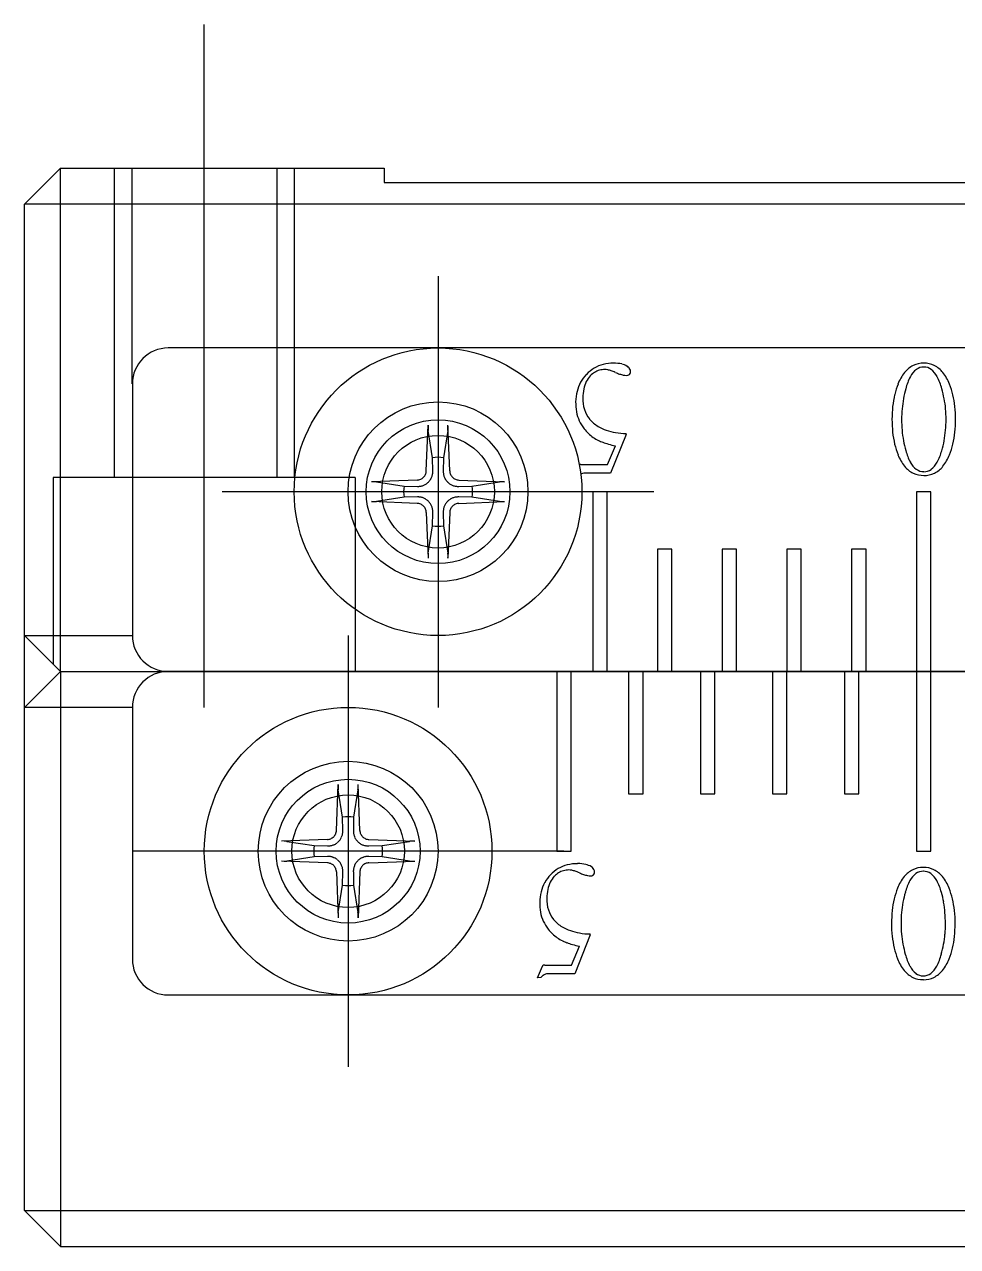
# Model space of a CAD drawing. Extents: x 1 to 191, y 0 to 116.
# Drawn here: x 72.26 to 85.23, y 99.13 to 116.13 of the extents above; entities that cross this region are included whole.
import ezdxf

# ---------------------------------------------------------------- set-up
doc = ezdxf.new("R2010")
doc.units = 0
doc.linetypes.add('CENTER', pattern=[50.8, 31.75, -6.35, 6.35, -6.35])
doc.linetypes.add('DASHED', pattern=[19.05, 12.7, -6.35])
doc.layers.get('0').update_dxf_attribs({"linetype": 'CONTINUOUS'})
doc.layers.add('CENTER', color=1, linetype='CENTER')

msp = doc.modelspace()

# ---------------------------------------------------------------- linework, layer by layer
at = {"color": 7, "linetype": 'CONTINUOUS'}
for p, q in [((72.762, 114.131), (72.262, 113.631)), ((72.762, 114.131), (77.262, 114.131)), ((72.762, 107.131), (72.762, 114.131)), ((77.262, 114.131), (77.262, 113.931)), ((77.262, 113.931), (92.262, 113.931)), ((72.262, 99.631), (72.262, 113.631)), ((97.262, 113.631), (72.262, 113.631)), ((95.262, 111.631), (74.262, 111.631)), ((73.762, 111.131), (73.762, 107.631)), ((77.849, 109.92), (77.874, 110.557)), ((77.874, 110.547), (77.873, 110.536)), ((77.873, 110.536), (77.873, 110.526)), ((77.873, 110.526), (77.873, 110.52)), ((77.873, 110.52), (77.873, 110.516)), ((77.873, 110.516), (77.874, 110.506)), ((77.874, 110.557), (77.874, 110.547)), ((77.874, 110.506), (77.874, 110.502)), ((77.874, 110.502), (77.874, 110.498)), ((78.15, 110.547), (78.15, 110.557)), ((78.175, 109.92), (78.15, 110.557)), ((78.151, 110.536), (78.15, 110.547)), ((78.15, 110.502), (78.151, 110.506)), ((78.15, 110.498), (78.15, 110.502)), ((78.151, 110.526), (78.151, 110.536)), ((78.151, 110.52), (78.151, 110.526)), ((78.151, 110.516), (78.151, 110.52)), ((78.151, 110.506), (78.151, 110.516)), ((77.874, 110.498), (77.874, 110.494)), ((77.874, 110.494), (77.874, 110.491)), ((77.874, 110.491), (77.875, 110.488)), ((77.875, 110.488), (77.875, 110.485)), ((77.935, 110.104), (77.875, 110.485)), ((78.149, 110.485), (78.089, 110.104)), ((78.149, 110.488), (78.15, 110.491)), ((78.149, 110.485), (78.149, 110.488)), ((78.15, 110.494), (78.15, 110.498)), ((78.15, 110.491), (78.15, 110.494)), ((80.626, 110.428), (80.412, 109.888)), ((80.367, 110.009), (80.477, 110.269)), ((77.939, 109.919), (77.935, 110.104)), ((78.089, 110.104), (78.085, 109.919)), ((79.996, 110.009), (80.367, 110.009)), ((77.792, 109.817), (77.802, 109.824)), ((77.802, 109.824), (77.811, 109.832)), ((77.811, 109.832), (77.819, 109.841)), ((77.819, 109.841), (77.827, 109.851)), ((77.827, 109.851), (77.833, 109.861)), ((77.833, 109.861), (77.839, 109.872)), ((77.839, 109.872), (77.843, 109.884)), ((77.843, 109.884), (77.846, 109.896)), ((77.846, 109.896), (77.849, 109.908)), ((77.849, 109.908), (77.849, 109.92)), ((78.175, 109.92), (78.176, 109.909)), ((78.176, 109.909), (78.178, 109.896)), ((78.178, 109.896), (78.181, 109.884)), ((78.181, 109.884), (78.185, 109.873)), ((78.185, 109.873), (78.191, 109.861)), ((78.191, 109.861), (78.197, 109.851)), ((78.197, 109.851), (78.205, 109.841)), ((78.205, 109.841), (78.213, 109.832)), ((78.213, 109.832), (78.222, 109.824)), ((78.222, 109.824), (78.231, 109.817)), ((80.412, 109.888), (80.039, 109.888)), ((77.723, 109.794), (77.086, 109.769)), ((77.097, 109.77), (77.086, 109.769)), ((77.107, 109.77), (77.097, 109.77)), ((77.118, 109.77), (77.107, 109.77)), ((77.123, 109.77), (77.118, 109.77)), ((77.128, 109.77), (77.123, 109.77)), ((77.137, 109.77), (77.128, 109.77)), ((77.141, 109.77), (77.137, 109.77)), ((77.145, 109.769), (77.141, 109.77)), ((77.149, 109.769), (77.145, 109.769)), ((77.152, 109.769), (77.149, 109.769)), ((77.155, 109.769), (77.152, 109.769)), ((77.158, 109.768), (77.155, 109.769)), ((77.158, 109.768), (77.54, 109.709)), ((77.54, 109.709), (77.725, 109.704)), ((77.723, 109.794), (77.735, 109.795)), ((77.735, 109.795), (77.747, 109.797)), ((77.747, 109.797), (77.759, 109.8)), ((77.759, 109.8), (77.771, 109.804)), ((77.771, 109.804), (77.782, 109.81)), ((77.782, 109.81), (77.792, 109.817)), ((78.231, 109.817), (78.242, 109.81)), ((78.242, 109.81), (78.253, 109.805)), ((78.253, 109.805), (78.265, 109.8)), ((78.265, 109.8), (78.277, 109.797)), ((78.277, 109.797), (78.289, 109.795)), ((78.289, 109.795), (78.301, 109.794)), ((78.299, 109.704), (78.484, 109.709)), ((78.301, 109.794), (78.938, 109.769)), ((78.484, 109.709), (78.866, 109.768)), ((78.869, 109.769), (78.866, 109.768)), ((78.872, 109.769), (78.869, 109.769)), ((78.875, 109.769), (78.872, 109.769)), ((78.879, 109.769), (78.875, 109.769)), ((78.883, 109.77), (78.879, 109.769)), ((78.887, 109.77), (78.883, 109.77)), ((78.896, 109.77), (78.887, 109.77)), ((78.901, 109.77), (78.896, 109.77)), ((78.906, 109.77), (78.901, 109.77)), ((78.917, 109.77), (78.906, 109.77)), ((78.927, 109.77), (78.917, 109.77)), ((78.938, 109.769), (78.927, 109.77)), ((77.086, 109.493), (77.097, 109.493)), ((77.723, 109.469), (77.086, 109.493)), ((77.097, 109.493), (77.107, 109.493)), ((77.107, 109.493), (77.118, 109.493)), ((77.118, 109.493), (77.123, 109.493)), ((77.123, 109.493), (77.128, 109.493)), ((77.128, 109.493), (77.137, 109.493)), ((77.137, 109.493), (77.141, 109.493)), ((77.141, 109.493), (77.145, 109.493)), ((77.145, 109.493), (77.149, 109.493)), ((77.149, 109.493), (77.152, 109.494)), ((77.152, 109.494), (77.155, 109.494)), ((77.155, 109.494), (77.158, 109.494)), ((77.54, 109.554), (77.158, 109.494)), ((77.725, 109.558), (77.54, 109.554)), ((78.484, 109.554), (78.299, 109.558)), ((78.301, 109.469), (78.938, 109.493)), ((78.866, 109.494), (78.484, 109.554)), ((78.866, 109.494), (78.869, 109.494)), ((78.869, 109.494), (78.872, 109.494)), ((78.872, 109.494), (78.875, 109.493)), ((78.875, 109.493), (78.879, 109.493)), ((78.879, 109.493), (78.883, 109.493)), ((78.883, 109.493), (78.887, 109.493)), ((78.887, 109.493), (78.896, 109.493)), ((78.896, 109.493), (78.901, 109.493)), ((78.901, 109.493), (78.906, 109.493)), ((78.906, 109.493), (78.917, 109.493)), ((78.917, 109.493), (78.927, 109.493)), ((78.927, 109.493), (78.938, 109.493)), ((80.362, 109.631), (80.162, 109.631)), ((80.162, 109.631), (80.162, 107.131)), ((80.362, 107.131), (80.362, 109.631)), ((84.862, 109.631), (84.662, 109.631)), ((84.662, 109.631), (84.662, 107.131)), ((84.862, 107.131), (84.862, 109.631)), ((77.735, 109.468), (77.723, 109.469)), ((77.747, 109.466), (77.735, 109.468)), ((77.759, 109.462), (77.747, 109.466)), ((77.771, 109.458), (77.759, 109.462)), ((77.782, 109.452), (77.771, 109.458)), ((77.793, 109.446), (77.782, 109.452)), ((77.802, 109.439), (77.793, 109.446)), ((77.811, 109.431), (77.802, 109.439)), ((77.819, 109.422), (77.811, 109.431)), ((77.827, 109.412), (77.819, 109.422)), ((77.833, 109.401), (77.827, 109.412)), ((77.839, 109.39), (77.833, 109.401)), ((77.843, 109.378), (77.839, 109.39)), ((77.846, 109.366), (77.843, 109.378)), ((77.849, 109.354), (77.846, 109.366)), ((77.849, 109.342), (77.849, 109.354)), ((77.849, 109.342), (77.874, 108.705)), ((77.935, 109.159), (77.939, 109.344)), ((78.085, 109.344), (78.089, 109.159)), ((78.175, 109.342), (78.15, 108.705)), ((78.176, 109.354), (78.175, 109.342)), ((78.178, 109.366), (78.176, 109.354)), ((78.181, 109.378), (78.178, 109.366)), ((78.185, 109.39), (78.181, 109.378)), ((78.191, 109.401), (78.185, 109.39)), ((78.197, 109.412), (78.191, 109.401)), ((78.205, 109.422), (78.197, 109.412)), ((78.213, 109.431), (78.205, 109.422)), ((78.222, 109.439), (78.213, 109.431)), ((78.232, 109.446), (78.222, 109.439)), ((78.242, 109.453), (78.232, 109.446)), ((78.253, 109.458), (78.242, 109.453)), ((78.265, 109.463), (78.253, 109.458)), ((78.277, 109.466), (78.265, 109.463)), ((78.289, 109.468), (78.277, 109.466)), ((78.301, 109.469), (78.289, 109.468)), ((77.875, 108.777), (77.935, 109.159)), ((78.089, 109.159), (78.149, 108.777)), ((81.262, 108.831), (81.062, 108.831)), ((81.062, 108.831), (81.062, 107.131)), ((81.262, 107.131), (81.262, 108.831)), ((82.162, 108.831), (81.962, 108.831)), ((81.962, 108.831), (81.962, 107.131)), ((82.162, 107.131), (82.162, 108.831)), ((83.062, 108.831), (82.862, 108.831)), ((82.862, 108.831), (82.862, 107.131)), ((83.062, 107.131), (83.062, 108.831)), ((83.962, 108.831), (83.762, 108.831)), ((83.762, 108.831), (83.762, 107.131)), ((83.962, 107.131), (83.962, 108.831)), ((77.874, 108.756), (77.873, 108.747)), ((77.873, 108.747), (77.873, 108.742)), ((77.873, 108.742), (77.873, 108.737)), ((77.873, 108.737), (77.873, 108.726)), ((77.873, 108.726), (77.874, 108.716)), ((77.875, 108.775), (77.874, 108.772)), ((77.874, 108.772), (77.874, 108.768)), ((77.874, 108.768), (77.874, 108.765)), ((77.874, 108.765), (77.874, 108.761)), ((77.874, 108.761), (77.874, 108.756)), ((77.874, 108.716), (77.874, 108.705)), ((77.875, 108.777), (77.875, 108.775)), ((78.149, 108.775), (78.149, 108.777)), ((78.15, 108.772), (78.149, 108.775)), ((78.15, 108.768), (78.15, 108.772)), ((78.15, 108.765), (78.15, 108.768)), ((78.15, 108.761), (78.15, 108.765)), ((78.151, 108.756), (78.15, 108.761)), ((78.15, 108.716), (78.151, 108.726)), ((78.15, 108.705), (78.15, 108.716)), ((78.151, 108.747), (78.151, 108.756)), ((78.151, 108.742), (78.151, 108.747)), ((78.151, 108.737), (78.151, 108.742)), ((78.151, 108.726), (78.151, 108.737)), ((72.262, 107.631), (72.762, 107.131)), ((72.262, 107.631), (73.762, 107.631)), ((72.762, 107.131), (72.262, 106.631)), ((72.762, 107.131), (72.762, 99.131)), ((72.762, 107.131), (96.762, 107.131)), ((95.262, 107.131), (74.262, 107.131)), ((79.662, 107.131), (79.662, 104.631)), ((79.862, 104.631), (79.862, 107.131)), ((80.662, 107.131), (80.662, 105.431)), ((80.862, 105.431), (80.862, 107.131)), ((81.662, 107.131), (81.662, 105.431)), ((81.862, 105.431), (81.862, 107.131)), ((82.662, 107.131), (82.662, 105.431)), ((82.862, 105.431), (82.862, 107.131)), ((83.662, 107.131), (83.662, 105.431)), ((83.862, 105.431), (83.862, 107.131)), ((84.662, 107.131), (84.662, 104.631)), ((84.862, 104.631), (84.862, 107.131)), ((73.762, 106.631), (72.262, 106.631)), ((73.762, 106.631), (73.762, 103.131)), ((76.599, 104.92), (76.624, 105.557)), ((76.624, 105.547), (76.623, 105.536)), ((76.623, 105.536), (76.623, 105.526)), ((76.623, 105.526), (76.623, 105.52)), ((76.623, 105.52), (76.623, 105.516)), ((76.623, 105.516), (76.624, 105.506)), ((76.624, 105.557), (76.624, 105.547)), ((76.624, 105.506), (76.624, 105.502)), ((76.624, 105.502), (76.624, 105.498)), ((76.624, 105.498), (76.624, 105.494)), ((76.624, 105.494), (76.624, 105.491)), ((76.624, 105.491), (76.625, 105.488)), ((76.625, 105.488), (76.625, 105.485)), ((76.685, 105.104), (76.625, 105.485)), ((76.899, 105.485), (76.839, 105.104)), ((76.899, 105.488), (76.9, 105.491)), ((76.899, 105.485), (76.899, 105.488)), ((76.9, 105.547), (76.9, 105.557)), ((76.925, 104.92), (76.9, 105.557)), ((76.901, 105.536), (76.9, 105.547)), ((76.9, 105.502), (76.901, 105.506)), ((76.9, 105.498), (76.9, 105.502)), ((76.9, 105.494), (76.9, 105.498)), ((76.9, 105.491), (76.9, 105.494)), ((76.901, 105.526), (76.901, 105.536)), ((76.901, 105.52), (76.901, 105.526)), ((76.901, 105.516), (76.901, 105.52)), ((76.901, 105.506), (76.901, 105.516)), ((80.662, 105.431), (80.862, 105.431)), ((81.662, 105.431), (81.862, 105.431)), ((82.662, 105.431), (82.862, 105.431)), ((83.662, 105.431), (83.862, 105.431)), ((76.689, 104.919), (76.685, 105.104)), ((76.839, 105.104), (76.835, 104.919)), ((76.593, 104.884), (76.596, 104.896)), ((76.596, 104.896), (76.599, 104.908)), ((76.599, 104.908), (76.599, 104.92)), ((76.925, 104.92), (76.926, 104.909)), ((76.926, 104.909), (76.928, 104.896)), ((76.928, 104.896), (76.931, 104.884)), ((76.473, 104.794), (75.836, 104.769)), ((75.878, 104.77), (75.873, 104.77)), ((75.887, 104.77), (75.878, 104.77)), ((75.891, 104.77), (75.887, 104.77)), ((75.895, 104.769), (75.891, 104.77)), ((75.899, 104.769), (75.895, 104.769)), ((75.902, 104.769), (75.899, 104.769)), ((75.905, 104.769), (75.902, 104.769)), ((75.908, 104.768), (75.905, 104.769)), ((75.908, 104.768), (76.29, 104.709)), ((76.473, 104.794), (76.485, 104.795)), ((76.485, 104.795), (76.497, 104.797)), ((76.497, 104.797), (76.509, 104.8)), ((76.509, 104.8), (76.521, 104.804)), ((76.521, 104.804), (76.532, 104.81)), ((76.532, 104.81), (76.542, 104.817)), ((76.542, 104.817), (76.552, 104.824)), ((76.552, 104.824), (76.561, 104.832)), ((76.561, 104.832), (76.569, 104.841)), ((76.569, 104.841), (76.577, 104.851)), ((76.577, 104.851), (76.583, 104.861)), ((76.583, 104.861), (76.589, 104.872)), ((76.589, 104.872), (76.593, 104.884)), ((76.931, 104.884), (76.935, 104.873)), ((76.935, 104.873), (76.941, 104.861)), ((76.941, 104.861), (76.947, 104.851)), ((76.947, 104.851), (76.955, 104.841)), ((76.955, 104.841), (76.963, 104.832)), ((76.963, 104.832), (76.972, 104.824)), ((76.972, 104.824), (76.981, 104.817)), ((76.981, 104.817), (76.992, 104.81)), ((76.992, 104.81), (77.003, 104.805)), ((77.003, 104.805), (77.015, 104.8)), ((77.015, 104.8), (77.027, 104.797)), ((77.027, 104.797), (77.039, 104.795)), ((77.039, 104.795), (77.051, 104.794)), ((77.051, 104.794), (77.688, 104.769)), ((77.234, 104.709), (77.616, 104.768)), ((77.619, 104.769), (77.616, 104.768)), ((77.622, 104.769), (77.619, 104.769)), ((77.625, 104.769), (77.622, 104.769)), ((77.629, 104.769), (77.625, 104.769)), ((77.633, 104.77), (77.629, 104.769)), ((77.637, 104.77), (77.633, 104.77)), ((77.646, 104.77), (77.637, 104.77)), ((77.651, 104.77), (77.646, 104.77)), ((77.656, 104.77), (77.651, 104.77)), ((77.667, 104.77), (77.656, 104.77)), ((77.677, 104.77), (77.667, 104.77)), ((77.688, 104.769), (77.677, 104.77)), ((76.29, 104.554), (75.908, 104.494)), ((76.29, 104.709), (76.475, 104.704)), ((76.475, 104.558), (76.29, 104.554)), ((77.049, 104.704), (77.234, 104.709)), ((77.234, 104.554), (77.049, 104.558)), ((77.616, 104.494), (77.234, 104.554)), ((79.662, 104.631), (79.862, 104.631)), ((84.662, 104.631), (84.862, 104.631)), ((76.473, 104.469), (75.836, 104.493)), ((75.873, 104.493), (75.878, 104.493)), ((75.878, 104.493), (75.887, 104.493)), ((75.887, 104.493), (75.891, 104.493)), ((75.891, 104.493), (75.895, 104.493)), ((75.895, 104.493), (75.899, 104.493)), ((75.899, 104.493), (75.902, 104.494)), ((75.902, 104.494), (75.905, 104.494)), ((75.905, 104.494), (75.908, 104.494)), ((76.485, 104.468), (76.473, 104.469)), ((76.497, 104.466), (76.485, 104.468)), ((76.509, 104.462), (76.497, 104.466)), ((76.521, 104.458), (76.509, 104.462)), ((76.532, 104.452), (76.521, 104.458)), ((76.543, 104.446), (76.532, 104.452)), ((76.552, 104.439), (76.543, 104.446)), ((76.561, 104.431), (76.552, 104.439)), ((76.569, 104.422), (76.561, 104.431)), ((76.577, 104.412), (76.569, 104.422)), ((76.583, 104.401), (76.577, 104.412)), ((76.589, 104.39), (76.583, 104.401)), ((76.593, 104.378), (76.589, 104.39)), ((76.935, 104.39), (76.931, 104.378)), ((76.941, 104.401), (76.935, 104.39)), ((76.947, 104.412), (76.941, 104.401)), ((76.955, 104.422), (76.947, 104.412)), ((76.963, 104.431), (76.955, 104.422)), ((76.972, 104.439), (76.963, 104.431)), ((76.982, 104.446), (76.972, 104.439)), ((76.992, 104.453), (76.982, 104.446)), ((77.003, 104.458), (76.992, 104.453)), ((77.015, 104.463), (77.003, 104.458)), ((77.027, 104.466), (77.015, 104.463)), ((77.039, 104.468), (77.027, 104.466)), ((77.051, 104.469), (77.039, 104.468)), ((77.051, 104.469), (77.688, 104.493)), ((77.616, 104.494), (77.619, 104.494)), ((77.619, 104.494), (77.622, 104.494)), ((77.622, 104.494), (77.625, 104.493)), ((77.625, 104.493), (77.629, 104.493)), ((77.629, 104.493), (77.633, 104.493)), ((77.633, 104.493), (77.637, 104.493)), ((77.637, 104.493), (77.646, 104.493)), ((77.646, 104.493), (77.651, 104.493)), ((77.651, 104.493), (77.656, 104.493)), ((77.656, 104.493), (77.667, 104.493)), ((77.667, 104.493), (77.677, 104.493)), ((77.677, 104.493), (77.688, 104.493)), ((76.596, 104.366), (76.593, 104.378)), ((76.599, 104.354), (76.596, 104.366)), ((76.599, 104.342), (76.599, 104.354)), ((76.599, 104.342), (76.624, 103.705)), ((76.685, 104.159), (76.689, 104.344)), ((76.835, 104.344), (76.839, 104.159)), ((76.925, 104.342), (76.9, 103.705)), ((76.926, 104.354), (76.925, 104.342)), ((76.928, 104.366), (76.926, 104.354)), ((76.931, 104.378), (76.928, 104.366)), ((76.625, 103.777), (76.685, 104.159)), ((76.839, 104.159), (76.899, 103.777)), ((76.624, 103.756), (76.623, 103.747)), ((76.623, 103.747), (76.623, 103.742)), ((76.623, 103.742), (76.623, 103.737)), ((76.623, 103.737), (76.623, 103.726)), ((76.623, 103.726), (76.624, 103.716)), ((76.625, 103.775), (76.624, 103.772)), ((76.624, 103.772), (76.624, 103.768)), ((76.624, 103.768), (76.624, 103.765)), ((76.624, 103.765), (76.624, 103.761)), ((76.624, 103.761), (76.624, 103.756)), ((76.624, 103.716), (76.624, 103.705)), ((76.625, 103.777), (76.625, 103.775)), ((76.899, 103.775), (76.899, 103.777)), ((76.9, 103.772), (76.899, 103.775)), ((76.9, 103.768), (76.9, 103.772)), ((76.9, 103.765), (76.9, 103.768)), ((76.9, 103.761), (76.9, 103.765)), ((76.901, 103.756), (76.9, 103.761)), ((76.9, 103.716), (76.901, 103.726)), ((76.9, 103.705), (76.9, 103.716)), ((76.901, 103.747), (76.901, 103.756)), ((76.901, 103.742), (76.901, 103.747)), ((76.901, 103.737), (76.901, 103.742)), ((76.901, 103.726), (76.901, 103.737)), ((80.126, 103.467), (79.912, 102.927)), ((79.867, 103.047), (79.977, 103.308)), ((79.396, 102.87), (79.463, 103.033)), ((79.496, 103.047), (79.867, 103.047)), ((79.441, 102.874), (79.396, 102.87)), ((79.912, 102.927), (79.539, 102.927)), ((74.262, 102.631), (95.262, 102.631)), ((72.262, 99.631), (97.262, 99.631)), ((72.262, 99.631), (72.762, 99.131)), ((72.762, 99.131), (96.762, 99.131))]:
    msp.add_line(p, q, dxfattribs=at)
at = {"color": 3, "linetype": 'DASHED'}
for p, q in [((73.512, 109.831), (73.512, 114.131)), ((73.756, 114.131), (73.756, 111.131)), ((75.769, 114.131), (75.769, 109.831)), ((76.012, 114.131), (76.012, 109.831)), ((76.862, 109.831), (72.662, 109.831)), ((72.662, 109.831), (72.662, 107.231)), ((76.862, 109.831), (76.862, 107.131))]:
    msp.add_line(p, q, dxfattribs=at)
at = {"color": 7, "linetype": 'CONTINUOUS'}
for centre in [(78.012, 109.631), (76.762, 104.631)]:
    msp.add_circle(centre, 2, dxfattribs=at)
at = {"color": 3, "linetype": 'CONTINUOUS'}
for centre, radius in [((78.012, 109.631), 1.25), ((78.012, 109.631), 1), ((78.012, 109.631), 0.783), ((76.762, 104.631), 1.25), ((76.762, 104.631), 1), ((76.762, 104.631), 0.783)]:
    msp.add_circle(centre, radius, dxfattribs=at)
at = {"color": 7, "linetype": 'CONTINUOUS'}
for centre, radius, start, end in [((74.262, 111.131), 0.5, 90, 180), ((80.435, 110.926), 0.493, 120.7739, 136.7817), ((80.425, 110.939), 0.477, 104.1459, 120.5209), ((80.449, 110.838), 0.581, 89.6263, 103.9812), ((80.46, 110.898), 0.521, 78.2451, 90.7659), ((80.522, 111.194), 0.218, 56.1652, 78.5243), ((80.569, 111.27), 0.13, 39.3474, 54.6593), ((80.578, 111.278), 0.117, 21.5057, 39.093), ((84.777, 111.068), 0.356, 116.4524, 141.342), ((84.761, 111.085), 0.334, 89.3468, 115.3736), ((84.764, 111.193), 0.173, 89.721, 126.3158), ((84.769, 111.086), 0.333, 64.5929, 90.6868), ((84.766, 111.195), 0.171, 53.4844, 90.1801), ((84.753, 111.068), 0.356, 38.6358, 63.5697), ((80.481, 110.884), 0.556, 136.7918, 151.0148), ((80.371, 111.017), 0.332, 136.8732, 153.9198), ((80.347, 111.033), 0.303, 121.5113, 135.9675), ((80.328, 111.062), 0.269, 105.6366, 121.3182), ((80.334, 111.036), 0.295, 90.7211, 105.4421), ((80.328, 111.123), 0.208, 77.9993, 89.3203), ((80.29, 110.941), 0.394, 70.7805, 78.1713), ((80.191, 110.654), 0.698, 65.8334, 70.8777), ((80.731, 111.856), 0.62, 245.85, 251.6275), ((80.662, 111.648), 0.4, 251.5675, 259.3119), ((80.636, 111.507), 0.257, 259.2315, 269.6241), ((80.636, 111.316), 0.066, 268.0277, 295.4071), ((80.646, 111.292), 0.0408, 297.1293, 334.954), ((80.616, 111.304), 0.0728, 336.281, 1.8872), ((80.673, 111.315), 0.015, 11.5786, 25.2913), ((80.653, 111.31), 0.0361, 4.316, 11.9442), ((80.614, 111.307), 0.0745, 359.7689, 4.4732), ((84.986, 110.903), 0.622, 141.5501, 158.6825), ((85.259, 110.876), 0.768, 152.3645, 165.7785), ((84.846, 111.095), 0.3, 127.7023, 152.8391), ((84.682, 111.093), 0.303, 27.257, 52.2017), ((84.254, 110.865), 0.787, 14.6444, 27.7519), ((84.544, 110.903), 0.622, 21.3175, 38.4499), ((80.564, 110.869), 0.639, 165.7632, 178.7145), ((80.471, 110.891), 0.544, 151.19, 165.6305), ((80.676, 110.929), 0.651, 168.3503, 179.2247), ((80.462, 110.973), 0.433, 154.0754, 168.3685), ((85.402, 110.736), 1.07, 158.4192, 166.723), ((85.968, 110.658), 1.509, 164.3669, 169.7401), ((83.567, 110.648), 1.507, 10.5952, 16.0212), ((84.075, 110.722), 1.125, 13.2372, 21.2239), ((80.619, 110.874), 0.694, 179.2215, 190.7983), ((80.538, 110.924), 0.514, 178.4839, 196.8828), ((85.641, 110.679), 1.316, 166.7281, 173.9619), ((86.024, 110.648), 1.566, 169.7478, 174.9911), ((83.545, 110.645), 1.53, 5.2142, 10.5852), ((83.867, 110.674), 1.338, 6.0981, 13.2118), ((80.496, 110.851), 0.57, 190.8892, 204.1023), ((80.424, 110.893), 0.395, 197.3246, 219.2769), ((85.993, 110.642), 1.67, 173.9544, 180.1262), ((86.122, 110.639), 1.665, 174.9976, 180.031), ((83.482, 110.639), 1.593, 359.9764, 5.2044), ((83.56, 110.641), 1.647, 359.8928, 6.0868), ((80.471, 110.841), 0.543, 204.2446, 217.8899), ((80.53, 110.892), 0.62, 218.2978, 226.5808), ((80.469, 110.936), 0.458, 219.8178, 239.7095), ((80.562, 111.085), 0.633, 239.2808, 250.5721), ((86.016, 110.635), 1.693, 179.8787, 186.0037), ((86.25, 110.637), 1.793, 179.9444, 184.8204), ((83.335, 110.637), 1.74, 355.0202, 0.0524), ((83.529, 110.635), 1.678, 353.9691, 0.119), ((80.486, 110.847), 0.558, 226.6126, 235.5054), ((80.475, 110.831), 0.538, 235.5472, 244.6615), ((80.482, 110.818), 0.53, 243.3872, 250.1611), ((80.609, 111.22), 0.776, 250.6148, 260.4628), ((80.649, 111.461), 1.021, 260.4715, 268.6731), ((80.626, 110.439), 0.00178, 13.6323, 92.6279), ((80.581, 110.444), 0.0479, 340.8609, 349.2763), ((80.619, 110.437), 0.0092, 347.2044, 12.7956), ((85.651, 110.597), 1.326, 186.0112, 193.2204), ((86.029, 110.618), 1.571, 184.8264, 190.1514), ((85.866, 110.589), 1.405, 190.1613, 195.897), ((83.675, 110.594), 1.397, 343.7148, 349.5425), ((83.534, 110.62), 1.54, 349.5521, 355.0132), ((83.873, 110.598), 1.332, 346.7963, 353.9721), ((80.7, 111.413), 1.163, 250.0124, 254.0248), ((80.987, 112.406), 2.197, 253.9631, 256.5892), ((85.402, 110.538), 1.07, 193.2453, 201.5624), ((85.231, 110.388), 0.739, 194.3908, 207.9719), ((84.296, 110.393), 0.744, 331.6878, 345.1245), ((84.104, 110.545), 1.096, 338.6113, 346.7798), ((78.012, 109.631), 0.479, 80.6957, 99.3043), ((79.985, 109.979), 0.0281, 101.4538, 108.1573), ((79.995, 109.935), 0.0733, 89.1351, 101.9708), ((84.984, 110.373), 0.621, 201.5228, 218.5951), ((84.838, 110.179), 0.295, 207.9013, 233.1044), ((84.693, 110.178), 0.293, 306.6574, 331.9423), ((84.552, 110.37), 0.614, 321.3092, 338.5729), ((77.725, 109.914), 0.214, 333.7006, 339.428), ((77.733, 109.911), 0.206, 339.3855, 345.0047), ((77.723, 109.913), 0.216, 345.0609, 350.4544), ((77.717, 109.914), 0.222, 350.4291, 355.7576), ((77.727, 109.914), 0.213, 355.732, 1.3126), ((78.297, 109.914), 0.212, 178.6865, 184.2689), ((78.307, 109.914), 0.222, 184.2425, 189.5708), ((78.301, 109.913), 0.216, 189.5443, 194.9404), ((78.291, 109.911), 0.206, 194.9957, 200.614), ((78.299, 109.914), 0.214, 200.572, 206.2994), ((80.046, 109.766), 0.123, 109.8018, 113.729), ((80.039, 109.785), 0.103, 89.9573, 109.456), ((84.778, 110.211), 0.359, 218.9661, 243.6349), ((84.761, 110.192), 0.334, 244.7403, 270.7081), ((84.764, 110.089), 0.178, 234.7616, 270.4025), ((84.766, 110.087), 0.177, 269.652, 305.2423), ((84.769, 110.193), 0.336, 269.3452, 295.2064), ((84.756, 110.207), 0.354, 296.199, 321.1999), ((78.012, 109.631), 0.479, 170.6957, 189.3043), ((77.73, 109.917), 0.212, 268.6865, 274.2689), ((77.729, 109.927), 0.222, 274.2425, 279.5708), ((77.73, 109.92), 0.216, 279.5443, 284.9404), ((77.733, 109.91), 0.206, 284.9957, 290.614), ((77.73, 109.918), 0.214, 290.572, 296.2994), ((77.736, 109.906), 0.201, 296.2694, 302.6116), ((77.731, 109.913), 0.209, 302.6458, 308.7751), ((77.736, 109.908), 0.202, 308.7225, 314.9322), ((77.735, 109.908), 0.202, 315.0658, 321.2796), ((77.73, 109.912), 0.209, 321.2244, 327.3546), ((77.737, 109.907), 0.201, 327.3884, 333.7306), ((78.287, 109.907), 0.201, 206.2694, 212.6116), ((78.294, 109.912), 0.209, 212.6458, 218.7751), ((78.289, 109.908), 0.202, 218.7225, 224.9322), ((78.288, 109.908), 0.202, 225.0658, 231.2796), ((78.293, 109.913), 0.209, 231.2244, 237.3546), ((78.288, 109.906), 0.201, 237.3884, 243.7306), ((78.294, 109.918), 0.214, 243.7006, 249.428), ((78.291, 109.91), 0.206, 249.3855, 255.0047), ((78.294, 109.92), 0.216, 255.0609, 260.4544), ((78.295, 109.927), 0.222, 260.4291, 265.7576), ((78.294, 109.917), 0.213, 265.732, 271.3126), ((78.012, 109.631), 0.479, 350.6957, 9.3043), ((77.73, 109.346), 0.213, 85.732, 91.3126), ((77.729, 109.336), 0.222, 80.4291, 85.7576), ((77.73, 109.343), 0.216, 75.0609, 80.4544), ((77.733, 109.353), 0.206, 69.3855, 75.0047), ((77.73, 109.344), 0.214, 63.7006, 69.428), ((77.736, 109.357), 0.201, 57.3884, 63.7306), ((77.731, 109.349), 0.209, 51.2244, 57.3546), ((77.736, 109.355), 0.202, 45.0658, 51.2796), ((77.735, 109.355), 0.202, 38.7225, 44.9322), ((77.73, 109.35), 0.209, 32.6458, 38.7751), ((78.294, 109.35), 0.209, 141.2244, 147.3546), ((78.289, 109.355), 0.202, 135.0658, 141.2796), ((78.288, 109.355), 0.202, 128.7225, 134.9322), ((78.293, 109.349), 0.209, 122.6458, 128.7751), ((78.288, 109.357), 0.201, 116.2694, 122.6116), ((78.294, 109.344), 0.214, 110.572, 116.2994), ((78.291, 109.352), 0.206, 104.9957, 110.614), ((78.294, 109.343), 0.216, 99.5443, 104.9404), ((78.295, 109.336), 0.222, 94.2425, 99.5708), ((78.294, 109.346), 0.212, 88.6865, 94.2689), ((77.737, 109.355), 0.201, 26.2694, 32.6116), ((77.725, 109.349), 0.214, 20.572, 26.2994), ((77.733, 109.352), 0.206, 14.9957, 20.614), ((77.723, 109.35), 0.216, 9.5443, 14.9404), ((77.717, 109.348), 0.222, 4.2425, 9.5708), ((77.727, 109.349), 0.212, 358.6865, 4.2689), ((78.307, 109.348), 0.222, 170.4291, 175.7576), ((78.297, 109.349), 0.213, 175.732, 181.3126), ((78.301, 109.35), 0.216, 165.0609, 170.4544), ((78.291, 109.352), 0.206, 159.3855, 165.0047), ((78.299, 109.349), 0.214, 153.7006, 159.428), ((78.287, 109.355), 0.201, 147.3884, 153.7306), ((78.012, 109.631), 0.479, 260.6957, 279.3043), ((74.262, 107.631), 0.5, 180, 270), ((74.262, 106.631), 0.5, 90, 180), ((76.762, 104.631), 0.479, 80.6957, 99.3043), ((76.467, 104.914), 0.222, 350.4291, 355.7576), ((76.477, 104.914), 0.213, 355.732, 1.3126), ((77.047, 104.914), 0.212, 178.6865, 184.2689), ((77.057, 104.914), 0.222, 184.2425, 189.5708), ((76.48, 104.918), 0.214, 290.572, 296.2994), ((76.486, 104.906), 0.201, 296.2694, 302.6116), ((76.481, 104.913), 0.209, 302.6458, 308.7751), ((76.486, 104.908), 0.202, 308.7225, 314.9322), ((76.485, 104.908), 0.202, 315.0658, 321.2796), ((76.48, 104.912), 0.209, 321.2244, 327.3546), ((76.487, 104.907), 0.201, 327.3884, 333.7306), ((76.475, 104.914), 0.214, 333.7006, 339.428), ((76.483, 104.911), 0.206, 339.3855, 345.0047), ((76.473, 104.913), 0.216, 345.0609, 350.4544), ((77.051, 104.913), 0.216, 189.5443, 194.9404), ((77.041, 104.911), 0.206, 194.9957, 200.614), ((77.049, 104.914), 0.214, 200.572, 206.2994), ((77.037, 104.907), 0.201, 206.2694, 212.6116), ((77.044, 104.912), 0.209, 212.6458, 218.7751), ((77.039, 104.908), 0.202, 218.7225, 224.9322), ((77.038, 104.908), 0.202, 225.0658, 231.2796), ((77.043, 104.913), 0.209, 231.2244, 237.3546), ((77.038, 104.906), 0.201, 237.3884, 243.7306), ((77.044, 104.918), 0.214, 243.7006, 249.428), ((76.762, 104.631), 0.479, 170.6957, 189.3043), ((76.48, 104.917), 0.212, 268.6865, 274.2689), ((76.48, 104.346), 0.213, 85.732, 91.3126), ((76.479, 104.927), 0.222, 274.2425, 279.5708), ((76.479, 104.336), 0.222, 80.4291, 85.7576), ((76.48, 104.92), 0.216, 279.5443, 284.9404), ((76.48, 104.343), 0.216, 75.0609, 80.4544), ((76.483, 104.91), 0.206, 284.9957, 290.614), ((76.483, 104.353), 0.206, 69.3855, 75.0047), ((77.041, 104.91), 0.206, 249.3855, 255.0047), ((77.041, 104.352), 0.206, 104.9957, 110.614), ((77.044, 104.92), 0.216, 255.0609, 260.4544), ((77.044, 104.343), 0.216, 99.5443, 104.9404), ((77.045, 104.927), 0.222, 260.4291, 265.7576), ((77.045, 104.336), 0.222, 94.2425, 99.5708), ((77.044, 104.917), 0.213, 265.732, 271.3126), ((77.044, 104.346), 0.212, 88.6865, 94.2689), ((76.762, 104.631), 0.479, 350.6957, 9.3043), ((76.48, 104.344), 0.214, 63.7006, 69.428), ((76.486, 104.357), 0.201, 57.3884, 63.7306), ((76.481, 104.349), 0.209, 51.2244, 57.3546), ((76.486, 104.355), 0.202, 45.0658, 51.2796), ((76.485, 104.355), 0.202, 38.7225, 44.9322), ((76.48, 104.35), 0.209, 32.6458, 38.7751), ((76.487, 104.355), 0.201, 26.2694, 32.6116), ((76.475, 104.349), 0.214, 20.572, 26.2994), ((76.483, 104.352), 0.206, 14.9957, 20.614), ((76.473, 104.35), 0.216, 9.5443, 14.9404), ((76.467, 104.348), 0.222, 4.2425, 9.5708), ((77.057, 104.348), 0.222, 170.4291, 175.7576), ((77.051, 104.35), 0.216, 165.0609, 170.4544), ((77.041, 104.352), 0.206, 159.3855, 165.0047), ((77.049, 104.349), 0.214, 153.7006, 159.428), ((77.037, 104.355), 0.201, 147.3884, 153.7306), ((77.044, 104.35), 0.209, 141.2244, 147.3546), ((77.039, 104.355), 0.202, 135.0658, 141.2796), ((77.038, 104.355), 0.202, 128.7225, 134.9322), ((77.043, 104.349), 0.209, 122.6458, 128.7751), ((77.038, 104.357), 0.201, 116.2694, 122.6116), ((77.044, 104.344), 0.214, 110.572, 116.2994), ((79.935, 103.965), 0.493, 120.7739, 136.7817), ((79.925, 103.978), 0.477, 104.1459, 120.5209), ((79.949, 103.876), 0.581, 89.6263, 103.9812), ((79.96, 103.937), 0.521, 78.2451, 90.7659), ((80.022, 104.233), 0.218, 56.1652, 78.5243), ((80.069, 104.309), 0.13, 39.3474, 54.6593), ((80.078, 104.317), 0.117, 21.5057, 39.093), ((84.755, 104.069), 0.336, 89.3452, 115.2064), ((84.763, 104.071), 0.334, 64.7403, 90.7081), ((76.477, 104.349), 0.212, 358.6865, 4.2689), ((77.047, 104.349), 0.213, 175.732, 181.3126), ((79.981, 103.922), 0.556, 136.7918, 151.0148), ((79.871, 104.055), 0.332, 136.8732, 153.9198), ((79.847, 104.072), 0.303, 121.5113, 135.9675), ((79.828, 104.101), 0.269, 105.6366, 121.3182), ((79.834, 104.075), 0.295, 90.7211, 105.4421), ((79.828, 104.162), 0.208, 77.9993, 89.3203), ((79.79, 103.98), 0.394, 70.7805, 78.1713), ((79.691, 103.693), 0.698, 65.8334, 70.8777), ((80.231, 104.895), 0.62, 245.85, 251.6275), ((80.162, 104.686), 0.4, 251.5675, 259.3119), ((80.136, 104.546), 0.257, 259.2315, 269.6241), ((80.136, 104.355), 0.066, 268.0277, 295.4071), ((80.146, 104.331), 0.0408, 297.1293, 334.954), ((80.116, 104.343), 0.0728, 336.281, 1.8872), ((80.173, 104.354), 0.015, 11.5786, 25.2913), ((80.153, 104.349), 0.0361, 4.316, 11.9442), ((80.114, 104.346), 0.0745, 359.7689, 4.4732), ((84.974, 103.892), 0.617, 141.3445, 158.5376), ((84.77, 104.054), 0.356, 116.2729, 141.1261), ((85.198, 103.881), 0.713, 151.3939, 165.4184), ((84.831, 104.085), 0.293, 126.6574, 151.9423), ((84.758, 104.175), 0.177, 89.652, 125.2423), ((84.76, 104.174), 0.178, 54.7616, 90.4025), ((84.689, 104.086), 0.291, 27.7214, 53.2843), ((84.748, 104.054), 0.356, 38.8739, 63.7271), ((84.31, 103.881), 0.722, 14.2278, 28.1349), ((84.545, 103.893), 0.615, 21.44, 38.678), ((76.762, 104.631), 0.479, 260.6957, 279.3043), ((80.064, 103.907), 0.639, 165.7632, 178.7145), ((79.971, 103.93), 0.544, 151.19, 165.6305), ((80.176, 103.968), 0.651, 168.3503, 179.2247), ((79.962, 104.012), 0.433, 154.0754, 168.3685), ((85.418, 103.719), 1.093, 158.6009, 166.7902), ((85.848, 103.669), 1.395, 163.7125, 169.5449), ((83.66, 103.674), 1.404, 10.1582, 15.9002), ((84.125, 103.725), 1.067, 13.2335, 21.5743), ((80.119, 103.912), 0.694, 179.2215, 190.7983), ((80.038, 103.963), 0.514, 178.4839, 196.8828), ((85.652, 103.664), 1.334, 166.7999, 173.9685), ((85.989, 103.643), 1.539, 169.551, 175.0143), ((83.501, 103.645), 1.564, 4.8153, 10.1625), ((83.877, 103.667), 1.322, 5.9997, 13.232), ((79.996, 103.89), 0.57, 190.8892, 204.1023), ((79.924, 103.932), 0.395, 197.3246, 219.2769), ((85.995, 103.628), 1.678, 173.9691, 180.119), ((86.187, 103.626), 1.738, 175.0168, 180.0558), ((83.275, 103.626), 1.791, 359.9422, 4.8226), ((83.512, 103.628), 1.69, 359.8717, 6.0107), ((79.971, 103.88), 0.543, 204.2446, 217.8899), ((80.03, 103.931), 0.62, 218.2978, 226.5808), ((79.969, 103.975), 0.458, 219.8178, 239.7095), ((80.062, 104.123), 0.633, 239.2808, 250.5721), ((85.962, 103.621), 1.646, 179.8895, 186.0901), ((86.042, 103.624), 1.593, 179.9758, 185.205), ((83.402, 103.623), 1.665, 354.9983, 0.0303), ((83.527, 103.621), 1.674, 353.9613, 0.1193), ((79.986, 103.886), 0.558, 226.6126, 235.5054), ((79.975, 103.87), 0.538, 235.5472, 244.6615), ((79.982, 103.857), 0.53, 243.3872, 250.1611), ((80.109, 104.259), 0.776, 250.6148, 260.4628), ((80.149, 104.5), 1.021, 260.4715, 268.6731), ((80.126, 103.478), 0.00178, 13.6323, 92.6279), ((80.081, 103.483), 0.0479, 340.8609, 349.2763), ((80.119, 103.476), 0.0092, 347.2044, 12.7956), ((85.657, 103.589), 1.338, 186.0981, 193.2118), ((85.979, 103.618), 1.529, 185.2135, 190.5859), ((83.5, 103.615), 1.566, 349.7482, 354.9907), ((83.88, 103.584), 1.32, 346.7372, 353.9529), ((80.2, 104.452), 1.163, 250.0124, 254.0248), ((80.487, 105.445), 2.197, 253.9631, 256.5892), ((85.449, 103.54), 1.125, 193.2372, 201.2239), ((85.957, 103.614), 1.507, 190.5952, 196.0212), ((85.282, 103.402), 0.8, 194.7461, 207.6503), ((84.26, 103.389), 0.774, 332.414, 345.7291), ((83.555, 103.605), 1.51, 344.3679, 349.7391), ((84.12, 103.528), 1.073, 338.4304, 346.7118), ((74.262, 103.131), 0.5, 180, 270), ((79.478, 103.029), 0.0151, 127.0574, 164.0647), ((79.485, 103.018), 0.0281, 101.4538, 125.805), ((79.495, 102.974), 0.0733, 89.1351, 101.9708), ((84.997, 103.369), 0.642, 201.5742, 218.1933), ((84.847, 103.173), 0.308, 207.4933, 231.9654), ((84.675, 103.171), 0.305, 307.8842, 332.6571), ((84.534, 103.362), 0.627, 321.6105, 338.622), ((79.585, 102.755), 0.187, 127.1607, 140.255), ((79.546, 102.805), 0.123, 109.8018, 127.0841), ((79.539, 102.824), 0.103, 89.9573, 109.456), ((84.773, 103.197), 0.359, 218.7522, 243.4534), ((84.755, 103.176), 0.332, 244.5733, 270.7063), ((84.758, 103.068), 0.171, 233.4998, 270.1647), ((84.76, 103.069), 0.173, 269.721, 306.3158), ((84.763, 103.177), 0.334, 269.3468, 295.3736), ((84.747, 103.195), 0.356, 296.4524, 321.342)]:
    msp.add_arc(centre, radius, start, end, dxfattribs=at)
at = {"layer": 'CENTER', "color": 1, "linetype": 'CENTER'}
for p, q in [((74.762, 106.631), (74.762, 116.131)), ((78.012, 112.631), (78.012, 106.631)), ((81.012, 109.631), (75.012, 109.631)), ((76.762, 107.631), (76.762, 101.631)), ((79.762, 104.631), (73.762, 104.631))]:
    msp.add_line(p, q, dxfattribs=at)

doc.saveas('drawing.dxf')
